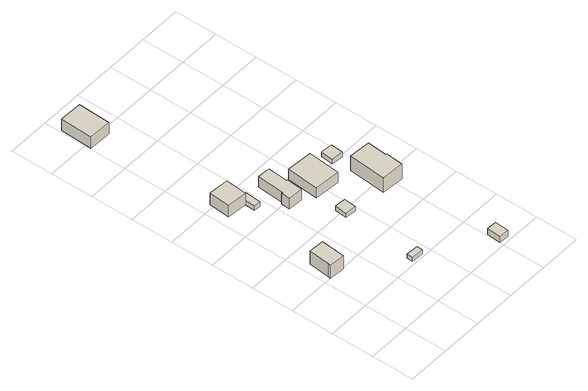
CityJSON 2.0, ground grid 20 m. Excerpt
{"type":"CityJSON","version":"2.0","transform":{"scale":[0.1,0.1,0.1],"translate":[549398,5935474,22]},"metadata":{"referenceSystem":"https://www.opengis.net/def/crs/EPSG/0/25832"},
"CityObjects":{
"building1":{"type":"Building","attributes":{"Gemeindeschluessel":"02200227","Geometrietyp2DReferenz":"3000","BezugspunktDach":"2000","function":"31001_1010","measuredHeight":9.63,"storeysAboveGround":1},"address":[{"country":"Germany","locality":"Hamburg","thoroughfareNumber":"36e","thoroughfareName":"Leuchtturmweg","postcode":"22559"}],"geometry":[{"type":"Solid","lod":"1","boundaries":[[[[0,1,2,3,4]],[[5,6,7,8,9]],[[3,5,9,4]],[[2,6,5,3]],[[1,7,6,2]],[[0,8,7,1]],[[4,9,8,0]]]]}]},
"building2":{"type":"Building","attributes":{"Gemeindeschluessel":"02200227","Geometrietyp2DReferenz":"3000","BezugspunktDach":"2000","function":"31001_1100","measuredHeight":8.2,"storeysAboveGround":1},"address":[{"country":"Germany","locality":"Hamburg","thoroughfareNumber":"38","thoroughfareName":"Leuchtturmweg","postcode":"22559"}],"geometry":[{"type":"Solid","lod":"1","boundaries":[[[[10,11,12,13]],[[14,15,16,17]],[[12,14,17,13]],[[11,15,14,12]],[[10,16,15,11]],[[13,17,16,10]]]]}]},
"building3":{"type":"Building","attributes":{"Gemeindeschluessel":"02200227","Geometrietyp2DReferenz":"3000","BezugspunktDach":"2000","function":"31001_2460","measuredHeight":2.25,"storeysAboveGround":1},"address":[{"country":"Germany","locality":"Hamburg","thoroughfareName":"Leuchtturmweg","postcode":"22559"}],"geometry":[{"type":"Solid","lod":"1","boundaries":[[[[18,19,20,21]],[[22,23,24,25]],[[20,22,25,21]],[[19,23,22,20]],[[18,24,23,19]],[[21,25,24,18]]]]}]},
"building4":{"type":"Building","attributes":{"Gemeindeschluessel":"02200227","Geometrietyp2DReferenz":"3000","BezugspunktDach":"2000","function":"31001_2460","measuredHeight":2.35,"storeysAboveGround":1},"address":[{"country":"Germany","locality":"Hamburg","thoroughfareName":"Leuchtturmweg","postcode":"22559"}],"geometry":[{"type":"Solid","lod":"1","boundaries":[[[[12,26,27,28,29]],[[30,31,32,33,34]],[[28,30,34,29]],[[27,31,30,28]],[[26,32,31,27]],[[12,33,32,26]],[[29,34,33,12]]]]}]},
"building5":{"type":"Building","attributes":{"Gemeindeschluessel":"02200227","Geometrietyp2DReferenz":"3000","BezugspunktDach":"2000","function":"31001_1010","measuredHeight":6.11,"storeysAboveGround":2},"address":[{"country":"Germany","locality":"Hamburg","thoroughfareNumber":"40b","thoroughfareName":"Leuchtturmweg","postcode":"22559"}],"geometry":[{"type":"Solid","lod":"1","boundaries":[[[[35,36,37,38,39,40,41,42]],[[43,44,45,46,47,48,49,50]],[[41,43,50,42]],[[40,44,43,41]],[[39,45,44,40]],[[38,46,45,39]],[[37,47,46,38]],[[36,48,47,37]],[[35,49,48,36]],[[42,50,49,35]]]]}]},
"building6":{"type":"Building","attributes":{"Gemeindeschluessel":"02200227","Geometrietyp2DReferenz":"3000","BezugspunktDach":"2000","function":"31001_2460","measuredHeight":2.32,"storeysAboveGround":1},"address":[{"country":"Germany","locality":"Hamburg","thoroughfareName":"Leuchtturmweg","postcode":"22559"}],"geometry":[{"type":"Solid","lod":"1","boundaries":[[[[51,52,53,54]],[[55,56,57,58]],[[53,55,58,54]],[[52,56,55,53]],[[51,57,56,52]],[[54,58,57,51]]]]}]},
"building7":{"type":"Building","attributes":{"Gemeindeschluessel":"02200227","Geometrietyp2DReferenz":"3000","BezugspunktDach":"2000","function":"31001_1010","measuredHeight":8.23,"storeysAboveGround":1},"address":[{"country":"Germany","locality":"Hamburg","thoroughfareNumber":"33","thoroughfareName":"Leuchtturmweg","postcode":"22559"}],"geometry":[{"type":"Solid","lod":"1","boundaries":[[[[59,60,61,62]],[[63,64,65,66]],[[61,63,66,62]],[[60,64,63,61]],[[59,65,64,60]],[[62,66,65,59]]]]}]},
"building8":{"type":"Building","attributes":{"Gemeindeschluessel":"02200227","Geometrietyp2DReferenz":"3000","BezugspunktDach":"2000","function":"31001_2460","measuredHeight":4.21,"storeysAboveGround":1},"address":[{"country":"Germany","locality":"Hamburg","thoroughfareName":"Leuchtturmweg","postcode":"22559"}],"geometry":[{"type":"Solid","lod":"1","boundaries":[[[[67,68,69,70]],[[71,72,73,74]],[[69,71,74,70]],[[68,72,71,69]],[[67,73,72,68]],[[70,74,73,67]]]]}]},
"building9":{"type":"Building","attributes":{"Gemeindeschluessel":"02200227","Geometrietyp2DReferenz":"3000","BezugspunktDach":"2000","function":"31001_1010","measuredHeight":7.56,"storeysAboveGround":1},"address":[{"country":"Germany","locality":"Hamburg","thoroughfareNumber":"42a","thoroughfareName":"Leuchtturmweg","postcode":"22559"}],"geometry":[{"type":"Solid","lod":"1","boundaries":[[[[75,76,77,78]],[[79,80,81,82]],[[77,79,82,78]],[[76,80,79,77]],[[75,81,80,76]],[[78,82,81,75]]]]}]},
"building10":{"type":"Building","attributes":{"Gemeindeschluessel":"02200227","Geometrietyp2DReferenz":"3000","BezugspunktDach":"2000","function":"31001_1010","measuredHeight":10.56,"storeysAboveGround":1},"address":[{"country":"Germany","locality":"Hamburg","thoroughfareNumber":"44","thoroughfareName":"Leuchtturmweg","postcode":"22559"}],"geometry":[{"type":"Solid","lod":"1","boundaries":[[[[83,84,85,86,87,88]],[[89,90,91,92,93,94]],[[87,89,94,88]],[[86,90,89,87]],[[85,91,90,86]],[[84,92,91,85]],[[83,93,92,84]],[[88,94,93,83]]]]}]},
"building11":{"type":"Building","attributes":{"Gemeindeschluessel":"02200227","Geometrietyp2DReferenz":"3000","BezugspunktDach":"2000","function":"31001_2460","measuredHeight":2.62,"storeysAboveGround":1},"address":[{"country":"Germany","locality":"Hamburg","thoroughfareName":"Leuchtturmweg","postcode":"22559"}],"geometry":[{"type":"Solid","lod":"1","boundaries":[[[[95,96,97,98]],[[99,100,101,102]],[[97,99,102,98]],[[96,100,99,97]],[[95,101,100,96]],[[98,102,101,95]]]]}]}
},
"vertices":[
[27,395,15],[28,410,15],[38,507,15],[109,502,15],[99,389,15],[109,502,86],[38,507,86],[28,410,86],[27,395,86],[99,389,86],
[51,1017,13],[145,1010,13],[137,910,13],[43,917,13],[137,910,75],[145,1010,75],[51,1017,75],[43,917,75],
[298,235,20],[355,231,20],[353,203,20],[296,207,20],[353,203,42],[355,231,42],[298,235,42],[296,207,42],
[140,940,13],[172,937,13],[166,861,13],[134,863,13],[166,861,37],[172,937,37],[140,940,37],[137,910,37],[134,863,37],
[228,805,14],[235,804,14],[244,932,14],[302,928,14],[295,835,14],[300,834,14],[294,758,14],[225,763,14],[294,758,72],[300,834,72],[295,835,72],[302,928,72],[244,932,72],[235,804,72],[228,805,72],[225,763,72],
[330,619,17],[382,615,17],[377,557,17],[325,562,17],[377,557,40],[382,615,40],[330,619,40],[325,562,40],
[116,1722,7],[111,1570,7],[6,1574,7],[11,1725,7],[6,1574,69],[111,1570,69],[116,1722,69],[11,1725,69],
[591,73,26],[637,70,26],[633,5,26],[587,8,26],[633,5,59],[637,70,59],[591,73,59],[587,8,59],
[349,868,16],[469,859,16],[456,709,16],[337,719,16],[456,709,72],[469,859,72],[349,868,72],[337,719,72],
[645,712,7],[638,618,7],[643,618,7],[636,537,7],[532,545,7],[545,720,7],[532,545,86],[636,537,86],[643,618,86],[638,618,86],[645,712,86],[545,720,86],
[525,849,18],[580,844,18],[576,785,18],[521,789,18],[576,785,44],[580,844,44],[525,849,44],[521,789,44]
]}
